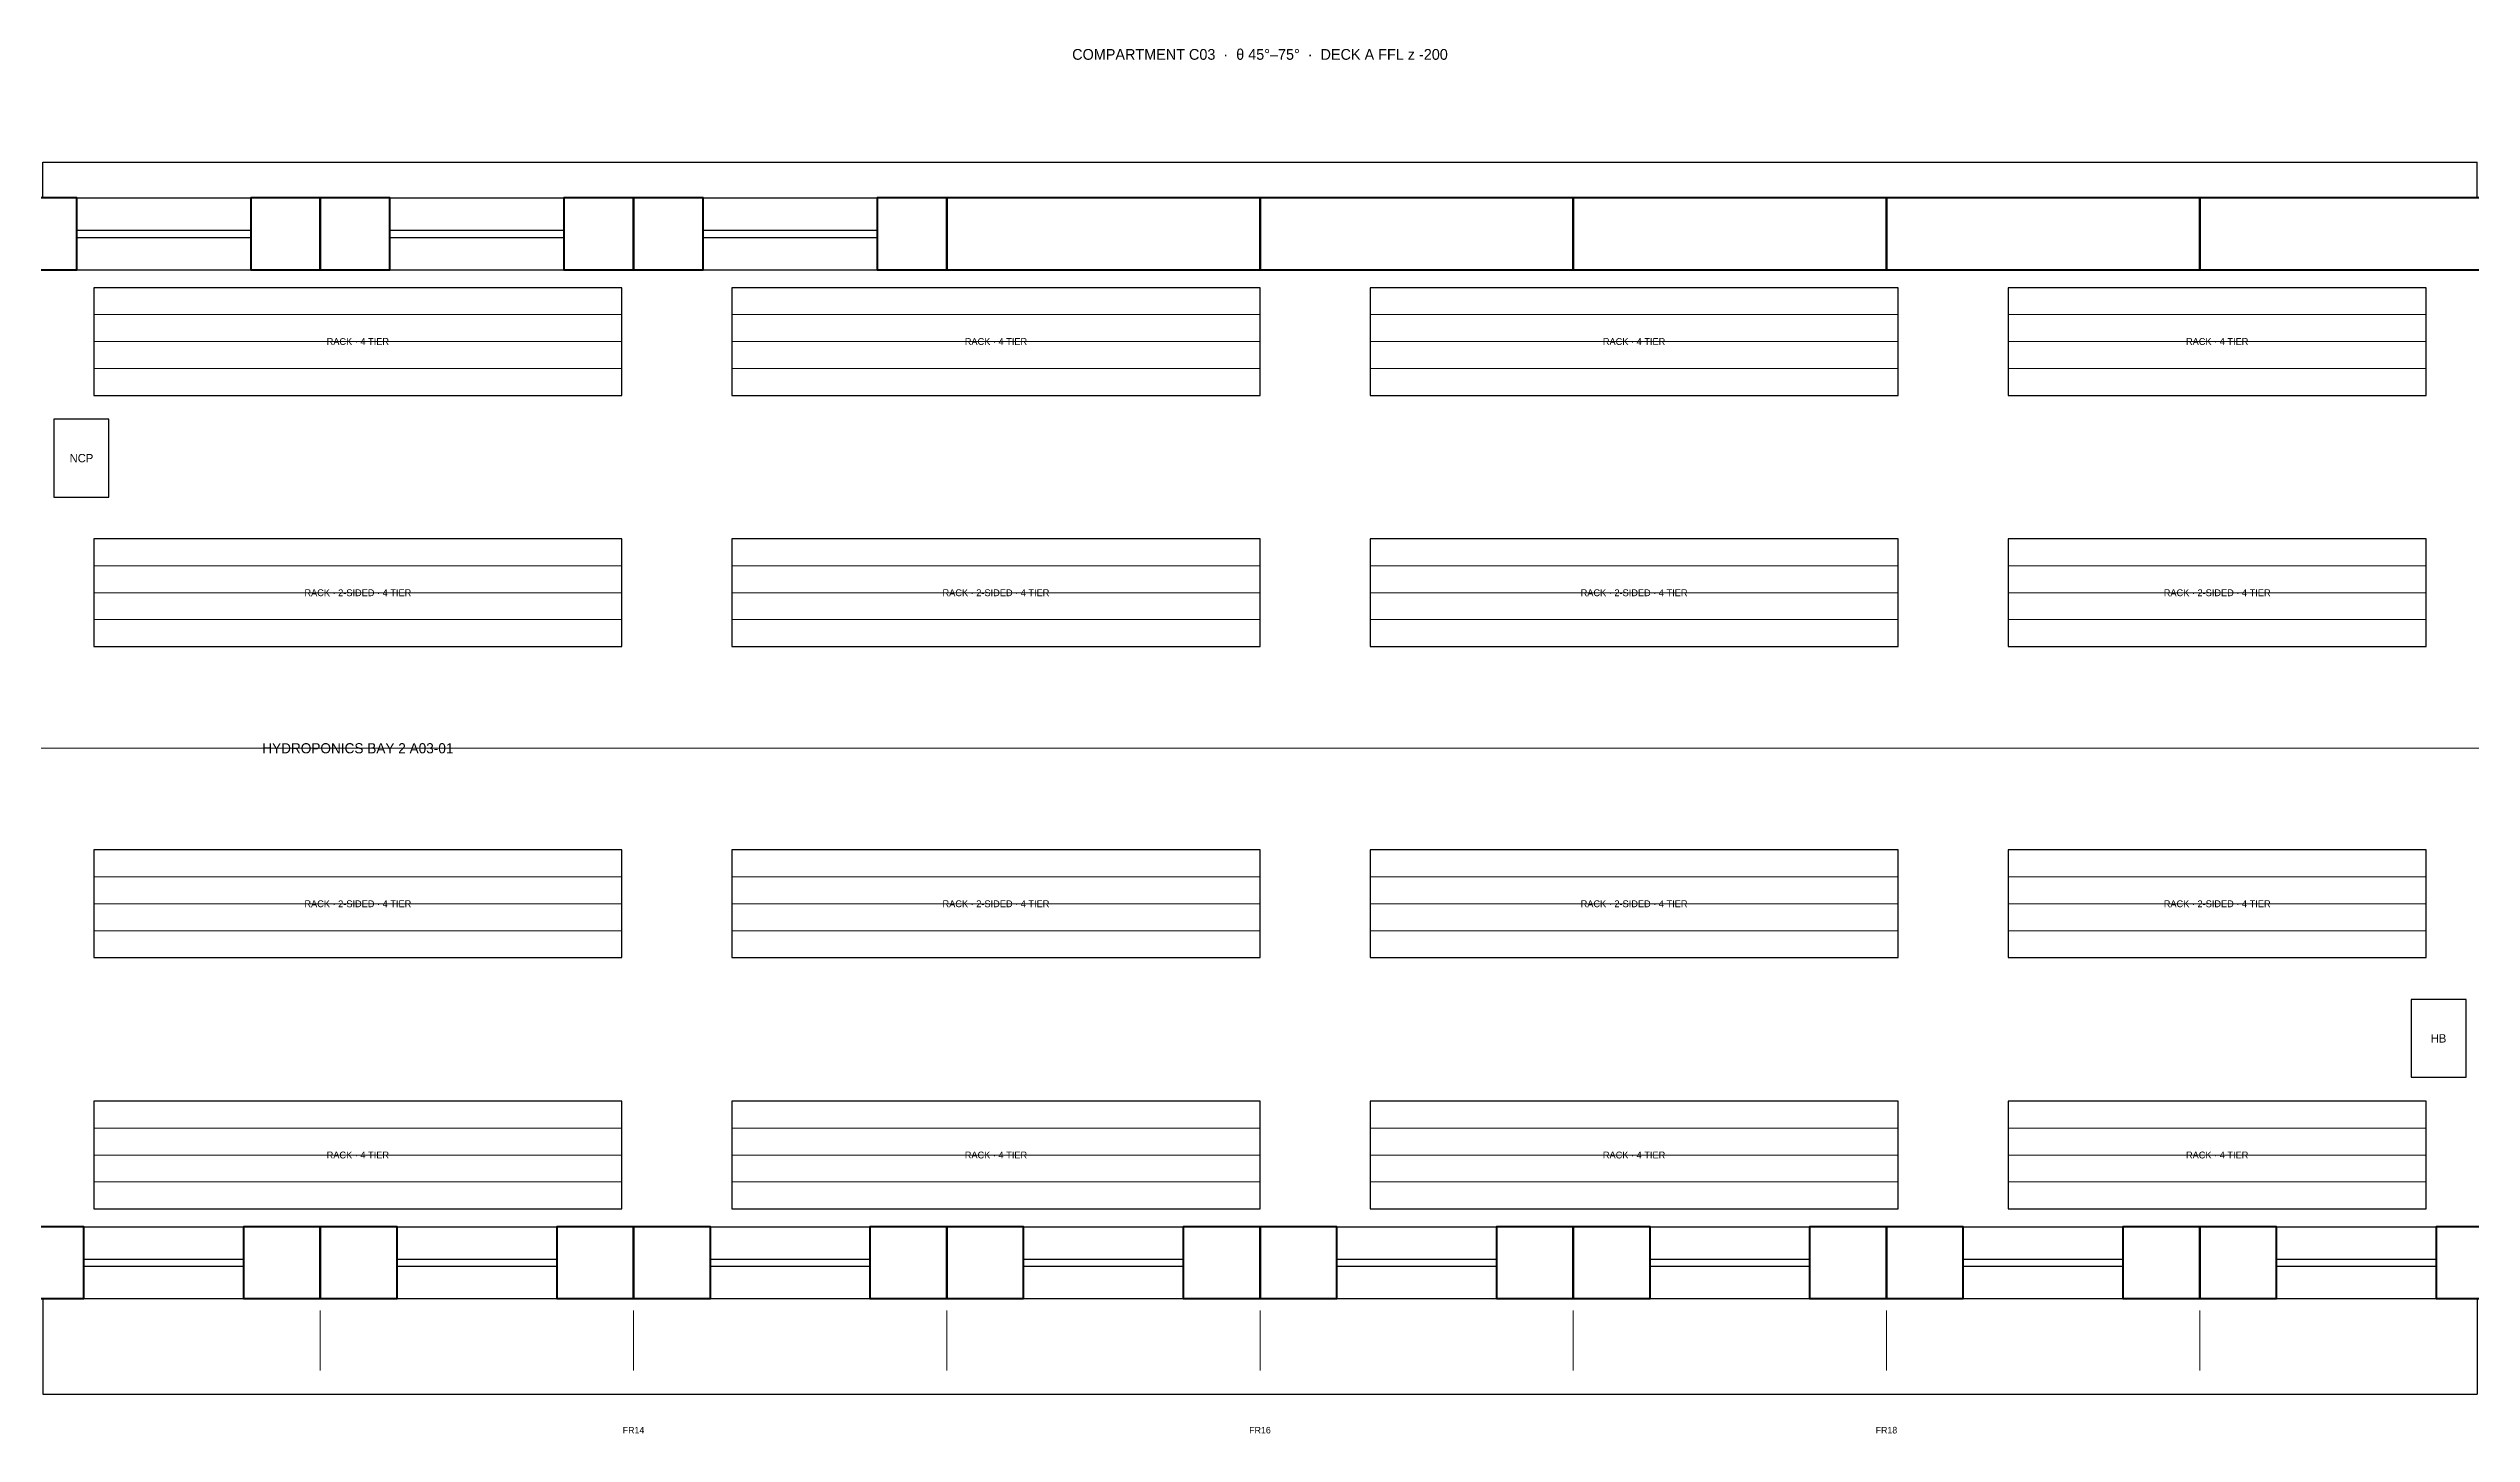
# Model space of a CAD drawing. Header units: millimetres. Extents: x 0 to 254927, y -7000 to 7000.
# Drawn here: x 44034 to 64286, y -5728 to 5850 of the extents above; entities that cross this region are included whole.
import ezdxf
from ezdxf.enums import TextEntityAlignment as Align

# ---------------------------------------------------------------- set-up
doc = ezdxf.new("R2010")
doc.units = ezdxf.units.MM
doc.linetypes.add('CENTER', pattern=[5.08, 3.175, -0.635, 0.635, -0.635])
for name, color, linetype, lineweight in [('A-ANNO-DIMS', 2, 'CONTINUOUS', 18), ('A-ANNO-NOTE', 7, 'CONTINUOUS', 18), ('A-ANNO-TEXT', 7, 'CONTINUOUS', 25), ('A-CNTR', 9, 'CENTER', 13), ('A-EQPM', 30, 'CONTINUOUS', 25), ('A-FURN', 8, 'CONTINUOUS', 18), ('A-GLAZ', 5, 'CONTINUOUS', 25), ('A-WALL-PRHU', 7, 'CONTINUOUS', 70)]:
    doc.layers.add(name, color=color, linetype=linetype, lineweight=lineweight)
doc.styles.add('OpenSansCondensed-Light', font='OpenSansCondensed-Light.ttf')
doc.dimstyles.new('EZDXF', dxfattribs={"dimtxt": 0.25, "dimasz": 0.175, "dimexe": 0.375, "dimexo": 0.125, "dimgap": 0.1, "dimtad": 1, "dimlfac": 100, "dimzin": 12, "dimdsep": 46, "dimtxsty": 'OpenSansCondensed-Light', "dimblk": 'ARCHTICK', "dimcen": 2.5, "dimazin": 3, "dimtfac": 0.5, "dimtmove": 2, "dimatfit": 3})

# ---------------------------------------------------------------- blocks, each defined once
blk = doc.blocks.new('_ARCHTICK')
at = {"color": 0, "linetype": 'BYBLOCK', "const_width": 0.15}
blk.add_lwpolyline([(-0.5, -0.5), (0.5, 0.5)], dxfattribs=at)

msp = doc.modelspace()

# ---------------------------------------------------------------- linework, layer by layer
at = {"layer": 'A-ANNO-DIMS'}
for p, q in [((46305.89593, -4700), (46305.89593, -5200)), ((48923.8898, -4700), (48923.8898, -5200)), ((51541.88368, -4700), (51541.88368, -5200)), ((54159.87756, -4700), (54159.87756, -5200)), ((56777.87144, -4700), (56777.87144, -5200)), ((59395.86532, -4700), (59395.86532, -5200)), ((62013.85919, -4700), (62013.85919, -5200))]:
    msp.add_line(p, q, dxfattribs=at)
at = {"layer": 'A-CNTR'}
msp.add_line((0, 0), (254927.41229, 0), dxfattribs=at)
at = {"layer": 'A-EQPM'}
for points in [[(44412.73053, 2950), (48826.53296, 2950), (48826.53296, 3850), (44412.73053, 3850)], [(49746.07513, 2950), (54159.87756, 2950), (54159.87756, 3850), (49746.07513, 3850)], [(55079.41973, 2950), (59493.22216, 2950), (59493.22216, 3850), (55079.41973, 3850)], [(60412.76433, 2950), (63907.02459, 2950), (63907.02459, 3850), (60412.76433, 3850)], [(44079.85627, 2100), (44539.62735, 2100), (44539.62735, 2750), (44079.85627, 2750)], [(44412.73053, 850), (48826.53296, 850), (48826.53296, 1750), (44412.73053, 1750)], [(49746.07513, 850), (54159.87756, 850), (54159.87756, 1750), (49746.07513, 1750)], [(55079.41973, 850), (59493.22216, 850), (59493.22216, 1750), (55079.41973, 1750)], [(60412.76433, 850), (63907.02459, 850), (63907.02459, 1750), (60412.76433, 1750)], [(44412.73053, -1750), (48826.53296, -1750), (48826.53296, -850), (44412.73053, -850)], [(49746.07513, -1750), (54159.87756, -1750), (54159.87756, -850), (49746.07513, -850)], [(55079.41973, -1750), (59493.22216, -1750), (59493.22216, -850), (55079.41973, -850)], [(60412.76433, -1750), (63907.02459, -1750), (63907.02459, -850), (60412.76433, -850)], [(63780.12777, -2750), (64239.89885, -2750), (64239.89885, -2100), (63780.12777, -2100)], [(44412.73053, -3850), (48826.53296, -3850), (48826.53296, -2950), (44412.73053, -2950)], [(49746.07513, -3850), (54159.87756, -3850), (54159.87756, -2950), (49746.07513, -2950)], [(55079.41973, -3850), (59493.22216, -3850), (59493.22216, -2950), (55079.41973, -2950)], [(60412.76433, -3850), (63907.02459, -3850), (63907.02459, -2950), (60412.76433, -2950)]]:
    msp.add_lwpolyline(points, close=True, dxfattribs=at)
at = {"layer": 'A-FURN'}
for p, q in [((44412.73053, 3625), (48826.53296, 3625)), ((49746.07513, 3625), (54159.87756, 3625)), ((55079.41973, 3625), (59493.22216, 3625)), ((60412.76433, 3625), (63907.02459, 3625)), ((44412.73053, 3400), (48826.53296, 3400)), ((49746.07513, 3400), (54159.87756, 3400)), ((55079.41973, 3400), (59493.22216, 3400)), ((60412.76433, 3400), (63907.02459, 3400)), ((44412.73053, 3175), (48826.53296, 3175)), ((49746.07513, 3175), (54159.87756, 3175)), ((55079.41973, 3175), (59493.22216, 3175)), ((60412.76433, 3175), (63907.02459, 3175)), ((44412.73053, 1525), (48826.53296, 1525)), ((49746.07513, 1525), (54159.87756, 1525)), ((55079.41973, 1525), (59493.22216, 1525)), ((60412.76433, 1525), (63907.02459, 1525)), ((44412.73053, 1300), (48826.53296, 1300)), ((49746.07513, 1300), (54159.87756, 1300)), ((55079.41973, 1300), (59493.22216, 1300)), ((60412.76433, 1300), (63907.02459, 1300)), ((44412.73053, 1075), (48826.53296, 1075)), ((49746.07513, 1075), (54159.87756, 1075)), ((55079.41973, 1075), (59493.22216, 1075)), ((60412.76433, 1075), (63907.02459, 1075)), ((44412.73053, -1075), (48826.53296, -1075)), ((49746.07513, -1075), (54159.87756, -1075)), ((55079.41973, -1075), (59493.22216, -1075)), ((60412.76433, -1075), (63907.02459, -1075)), ((44412.73053, -1300), (48826.53296, -1300)), ((49746.07513, -1300), (54159.87756, -1300)), ((55079.41973, -1300), (59493.22216, -1300)), ((60412.76433, -1300), (63907.02459, -1300)), ((44412.73053, -1525), (48826.53296, -1525)), ((49746.07513, -1525), (54159.87756, -1525)), ((55079.41973, -1525), (59493.22216, -1525)), ((60412.76433, -1525), (63907.02459, -1525)), ((44412.73053, -3175), (48826.53296, -3175)), ((49746.07513, -3175), (54159.87756, -3175)), ((55079.41973, -3175), (59493.22216, -3175)), ((60412.76433, -3175), (63907.02459, -3175)), ((44412.73053, -3400), (48826.53296, -3400)), ((49746.07513, -3400), (54159.87756, -3400)), ((55079.41973, -3400), (59493.22216, -3400)), ((60412.76433, -3400), (63907.02459, -3400)), ((44412.73053, -3625), (48826.53296, -3625)), ((49746.07513, -3625), (54159.87756, -3625)), ((55079.41973, -3625), (59493.22216, -3625)), ((60412.76433, -3625), (63907.02459, -3625))]:
    msp.add_line(p, q, dxfattribs=at)
at = {"layer": 'A-GLAZ'}
for p, q in [((44269.62626, 4600), (45724.17171, 4600)), ((46887.62014, 4600), (48342.16559, 4600)), ((49505.61402, 4600), (50960.15947, 4600)), ((44269.62626, 4330), (45724.17171, 4330)), ((44269.62626, 4270), (45724.17171, 4270)), ((46887.62014, 4330), (48342.16559, 4330)), ((46887.62014, 4270), (48342.16559, 4270)), ((49505.61402, 4330), (50960.15947, 4330)), ((49505.61402, 4270), (50960.15947, 4270)), ((44269.62626, 4000), (45724.17171, 4000)), ((46887.62014, 4000), (48342.16559, 4000)), ((49505.61402, 4000), (50960.15947, 4000)), ((44330.23232, -4000), (45663.56565, -4000)), ((46948.2262, -4000), (48281.55953, -4000)), ((49566.22008, -4000), (50899.55341, -4000)), ((52184.21395, -4000), (53517.54729, -4000)), ((54802.20783, -4000), (56135.54117, -4000)), ((57420.20171, -4000), (58753.53504, -4000)), ((60038.19559, -4000), (61371.52892, -4000)), ((62656.18947, -4000), (63989.5228, -4000)), ((44330.23232, -4270), (45663.56565, -4270)), ((44330.23232, -4330), (45663.56565, -4330)), ((46948.2262, -4270), (48281.55953, -4270)), ((46948.2262, -4330), (48281.55953, -4330)), ((49566.22008, -4270), (50899.55341, -4270)), ((49566.22008, -4330), (50899.55341, -4330)), ((52184.21395, -4270), (53517.54729, -4270)), ((52184.21395, -4330), (53517.54729, -4330)), ((54802.20783, -4270), (56135.54117, -4270)), ((54802.20783, -4330), (56135.54117, -4330)), ((57420.20171, -4270), (58753.53504, -4270)), ((57420.20171, -4330), (58753.53504, -4330)), ((60038.19559, -4270), (61371.52892, -4270)), ((60038.19559, -4330), (61371.52892, -4330)), ((62656.18947, -4270), (63989.5228, -4270)), ((62656.18947, -4330), (63989.5228, -4330)), ((44330.23232, -4600), (45663.56565, -4600)), ((46948.2262, -4600), (48281.55953, -4600)), ((49566.22008, -4600), (50899.55341, -4600)), ((52184.21395, -4600), (53517.54729, -4600)), ((54802.20783, -4600), (56135.54117, -4600)), ((57420.20171, -4600), (58753.53504, -4600)), ((60038.19559, -4600), (61371.52892, -4600)), ((62656.18947, -4600), (63989.5228, -4600))]:
    msp.add_line(p, q, dxfattribs=at)
at = {"layer": 'A-WALL-PRHU'}
for points in [[(43687.90205, 4000), (44269.62626, 4000), (44269.62626, 4600), (43687.90205, 4600)], [(45724.17171, 4000), (46305.89593, 4000), (46305.89593, 4600), (45724.17171, 4600)], [(46305.89593, 4000), (46887.62014, 4000), (46887.62014, 4600), (46305.89593, 4600)], [(48342.16559, 4000), (48923.8898, 4000), (48923.8898, 4600), (48342.16559, 4600)], [(48923.8898, 4000), (49505.61402, 4000), (49505.61402, 4600), (48923.8898, 4600)], [(50960.15947, 4000), (51541.88368, 4000), (51541.88368, 4600), (50960.15947, 4600)], [(51541.88368, 4000), (54159.87756, 4000), (54159.87756, 4600), (51541.88368, 4600)], [(54159.87756, 4000), (56777.87144, 4000), (56777.87144, 4600), (54159.87756, 4600)], [(56777.87144, 4000), (59395.86532, 4000), (59395.86532, 4600), (56777.87144, 4600)], [(59395.86532, 4000), (62013.85919, 4000), (62013.85919, 4600), (59395.86532, 4600)], [(62013.85919, 4000), (64631.85307, 4000), (64631.85307, 4600), (62013.85919, 4600)], [(43687.90205, -4600), (44330.23232, -4600), (44330.23232, -4000), (43687.90205, -4000)], [(45663.56565, -4600), (46305.89593, -4600), (46305.89593, -4000), (45663.56565, -4000)], [(46305.89593, -4600), (46948.2262, -4600), (46948.2262, -4000), (46305.89593, -4000)], [(48281.55953, -4600), (48923.8898, -4600), (48923.8898, -4000), (48281.55953, -4000)], [(48923.8898, -4600), (49566.22008, -4600), (49566.22008, -4000), (48923.8898, -4000)], [(50899.55341, -4600), (51541.88368, -4600), (51541.88368, -4000), (50899.55341, -4000)], [(51541.88368, -4600), (52184.21395, -4600), (52184.21395, -4000), (51541.88368, -4000)], [(53517.54729, -4600), (54159.87756, -4600), (54159.87756, -4000), (53517.54729, -4000)], [(54159.87756, -4600), (54802.20783, -4600), (54802.20783, -4000), (54159.87756, -4000)], [(56135.54117, -4600), (56777.87144, -4600), (56777.87144, -4000), (56135.54117, -4000)], [(56777.87144, -4600), (57420.20171, -4600), (57420.20171, -4000), (56777.87144, -4000)], [(58753.53504, -4600), (59395.86532, -4600), (59395.86532, -4000), (58753.53504, -4000)], [(59395.86532, -4600), (60038.19559, -4600), (60038.19559, -4000), (59395.86532, -4000)], [(61371.52892, -4600), (62013.85919, -4600), (62013.85919, -4000), (61371.52892, -4000)], [(62013.85919, -4600), (62656.18947, -4600), (62656.18947, -4000), (62013.85919, -4000)], [(63989.5228, -4600), (64631.85307, -4600), (64631.85307, -4000), (63989.5228, -4000)]]:
    msp.add_lwpolyline(points, close=True, dxfattribs=at)

# ---------------------------------------------------------------- texts
at = {"layer": 'A-ANNO-NOTE'}
for s, height, p in [('RACK · 4 TIER', 57.5, (46619.63175, 3400)), ('RACK · 4 TIER', 57.5, (51952.97635, 3400)), ('RACK · 4 TIER', 57.5, (57286.32095, 3400)), ('RACK · 4 TIER', 57.5, (62159.89446, 3400)), ('NCP', 70, (44309.74181, 2425)), ('RACK · 2-SIDED · 4 TIER', 57.5, (46619.63175, 1300)), ('RACK · 2-SIDED · 4 TIER', 57.5, (51952.97635, 1300)), ('RACK · 2-SIDED · 4 TIER', 57.5, (57286.32095, 1300)), ('RACK · 2-SIDED · 4 TIER', 57.5, (62159.89446, 1300)), ('RACK · 2-SIDED · 4 TIER', 57.5, (46619.63175, -1300)), ('RACK · 2-SIDED · 4 TIER', 57.5, (51952.97635, -1300)), ('RACK · 2-SIDED · 4 TIER', 57.5, (57286.32095, -1300)), ('RACK · 2-SIDED · 4 TIER', 57.5, (62159.89446, -1300)), ('HB', 70, (64010.01331, -2425)), ('RACK · 4 TIER', 57.5, (46619.63175, -3400)), ('RACK · 4 TIER', 57.5, (51952.97635, -3400)), ('RACK · 4 TIER', 57.5, (57286.32095, -3400)), ('RACK · 4 TIER', 57.5, (62159.89446, -3400)), ('FR14', 55, (48923.8898, -5700)), ('FR16', 55, (54159.87756, -5700)), ('FR18', 55, (59395.86532, -5700))]:
    msp.add_text(s, height=height, dxfattribs=at).set_placement(p, align=Align.MIDDLE_CENTER)
at = {"layer": 'A-ANNO-TEXT'}
for s, height, p in [('COMPARTMENT C03  ·  θ 45°–75°  ·  DECK A FFL z -200', 90, (54159.87756, 5800)), ('HYDROPONICS BAY 2 A03-01', 85, (46619.63175, 0))]:
    msp.add_text(s, height=height, dxfattribs=at).set_placement(p, align=Align.MIDDLE_CENTER)

# ---------------------------------------------------------------- dimensions: what is measured, and where the dimension line sits
at = {"layer": 'A-ANNO-DIMS'}
for base, p1, p2 in [((43987.90205, 4900), (43987.90205, 4600), (64331.85307, 4600)), ((43987.90205, -5400), (43987.90205, -4600), (64331.85307, -4600))]:
    msp.add_linear_dim(base=base, p1=p1, p2=p2, dimstyle='EZDXF', dxfattribs=at).render()

doc.saveas('drawing.dxf')
